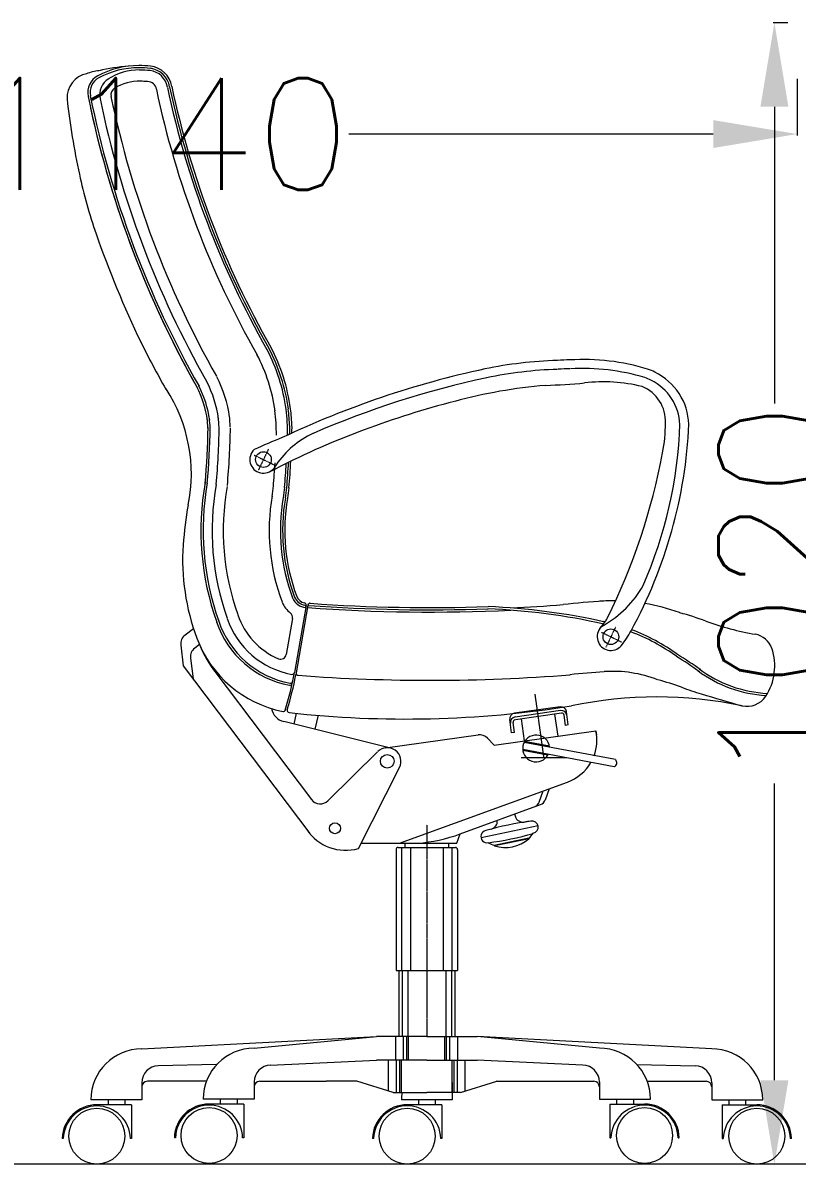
# Model space of a CAD drawing. Extents: x 3552052 to 4102982, y -707811 to -630695.
# Drawn here: x 3702974 to 3703666, y -696929 to -695909 of the extents above; entities that cross this region are included whole.
import ezdxf

# ---------------------------------------------------------------- set-up
doc = ezdxf.new("R2010")
doc.units = 0
doc.header["$LTSCALE"] = 6
doc.header["$MEASUREMENT"] = 0
doc.linetypes.add('AKS1', pattern=[0.024, 0.01, -0.002, 0, -0.002, 0.01])
doc.layers.get('Defpoints').update_dxf_attribs({"linetype": 'CONTINUOUS', "lineweight": 0})
for name, color, linetype, lineweight in [('ELE-4M UPS P.SB', 3, 'CONTINUOUS', 0), ('EQP', 6, 'CONTINUOUS', 0), ('MEP_HVAC_RA_DUCT', 1, 'CONTINUOUS', 0)]:
    doc.layers.add(name, color=color, linetype=linetype, lineweight=lineweight)
doc.styles.add('ROMANS', font='romans.shx')
doc.dimstyles.new('AEPL1', dxfattribs={"dimtxt": 100, "dimasz": 75, "dimexe": 1.25, "dimexo": 50, "dimtad": 0, "dimdec": 0, "dimtxsty": 'ROMANS', "dimcen": 2.5, "dimclrd": 7, "dimclre": 7, "dimadec": 0, "dimazin": 0, "dimtfac": 1, "dimtdec": 0, "dimtmove": 0, "dimatfit": 3, "dimfxl": 1, "dimlwd": 0, "dimlwe": 0, "dimarcsym": 0})

# ---------------------------------------------------------------- blocks, each defined once
blk = doc.blocks.new('*D205')
at = {"layer": 'Defpoints', "color": 0, "linetype": 'ByBlock', "transparency": 16777216}
for p in [(3703645.2, -695908.6), (3703707.3, -695908.6), (3703600.6, -696928.6)]:
    blk.add_point(p, dxfattribs=at)
at = {"layer": 'ELE-4M UPS P.SB', "color": 7, "linetype": 'ByBlock', "lineweight": 0, "transparency": 16777216}
for p, q in [((3703657.3, -695908.6), (3703644, -695908.6)), ((3703645.2, -695983.6), (3703645.2, -696248.9)), ((3703645.2, -696853.6), (3703645.2, -696588.3)), ((3703650.6, -696928.6), (3703646.5, -696928.6))]:
    blk.add_line(p, q, dxfattribs=at)
at = {"layer": 'ELE-4M UPS P.SB', "color": 7, "linetype": 'ByBlock', "transparency": 16777216}
for points in [[(3703657.7, -695983.6), (3703632.7, -695983.6), (3703645.2, -695908.6)], [(3703632.7, -696853.6), (3703657.7, -696853.6), (3703645.2, -696928.6)]]:
    blk.add_solid(points, dxfattribs=at)
at = {"layer": 'ELE-4M UPS P.SB', "color": 0, "linetype": 'ByBlock', "transparency": 16777216, "insert": (3703645.2, -696418.6), "char_height": 100, "attachment_point": 5, "rotation": 90, "style": 'ROMANS'}
blk.add_mtext('1020', dxfattribs=at)
blk = doc.blocks.new('*D206')
at = {"layer": 'Defpoints', "color": 0, "linetype": 'ByBlock', "transparency": 16777216}
for p in [(3702525.5, -695908.6), (3703665.5, -695908.6), (3703665.5, -696008)]:
    blk.add_point(p, dxfattribs=at)
at = {"layer": 'ELE-4M UPS P.SB', "color": 7, "linetype": 'ByBlock', "lineweight": 0, "transparency": 16777216}
for p, q in [((3702525.5, -695958.6), (3702525.5, -696009.3)), ((3703665.5, -695958.6), (3703665.5, -696009.3)), ((3702600.5, -696008), (3702925.8, -696008)), ((3703590.5, -696008), (3703265.2, -696008))]:
    blk.add_line(p, q, dxfattribs=at)
at = {"layer": 'ELE-4M UPS P.SB', "color": 7, "linetype": 'ByBlock', "transparency": 16777216}
for points in [[(3702600.5, -695995.5), (3702600.5, -696020.5), (3702525.5, -696008)], [(3703590.5, -696020.5), (3703590.5, -695995.5), (3703665.5, -696008)]]:
    blk.add_solid(points, dxfattribs=at)
at = {"layer": 'ELE-4M UPS P.SB', "color": 0, "linetype": 'ByBlock', "transparency": 16777216, "insert": (3703095.5, -696008), "char_height": 100, "attachment_point": 5, "style": 'ROMANS'}
blk.add_mtext('1140', dxfattribs=at)

msp = doc.modelspace()

# ---------------------------------------------------------------- linework, layer by layer
at = {"layer": 'EQP', "linetype": 'AKS1'}
for p, q in [((3703193.2, -696289.7), (3703184.2, -696308.5)), ((3703180.4, -696294.9), (3703198.2, -696303.5)), ((3703490.8, -696453.3), (3703508.6, -696461.9)), ((3703503.2, -696448.7), (3703494.5, -696467)), ((3703439.4, -696565.4), (3703431.5, -696508.6)), ((3703334.7, -696625.4), (3703334.7, -696814.6))]:
    msp.add_line(p, q, dxfattribs=at)
at = {"layer": 'EQP'}
for p, q in [((3703226.9, -696429.2), (3703216.6, -696489.2)), ((3703228.5, -696429), (3703217.8, -696491.4)), ((3703214.7, -696440.9), (3703209.2, -696473.2)), ((3703126.4, -696450.1), (3703118.8, -696455.8)), ((3703114.9, -696464.8), (3703117.2, -696483.2)), ((3703131.7, -696464.2), (3703127.5, -696467.4)), ((3703123.7, -696476.3), (3703125.9, -696494.8)), ((3703117.2, -696483.2), (3703230.1, -696633.2)), ((3703145.3, -696488.2), (3703231.7, -696602.8)), ((3703218.1, -696525.7), (3703215.8, -696535.3)), ((3703237.7, -696527.5), (3703234.7, -696540)), ((3703453.8, -696519.9), (3703413.1, -696525.6)), ((3703454.2, -696523.3), (3703413.6, -696529)), ((3703455.1, -696525.7), (3703413.9, -696531.4)), ((3703452, -696546.2), (3703449.2, -696526.5)), ((3703458.6, -696536.5), (3703457.3, -696527.4)), ((3703461.1, -696536.1), (3703459.4, -696524.2)), ((3703302.3, -696556.8), (3703206.9, -696533)), ((3703410.5, -696543.2), (3703408.8, -696531.3)), ((3703413, -696542.9), (3703411.7, -696533.8)), ((3703422.1, -696550.4), (3703419.3, -696530.7)), ((3703461.1, -696536.1), (3703458.6, -696536.5)), ((3703297.7, -696556.6), (3703380.5, -696545)), ((3703395, -696554.2), (3703388.8, -696547.8)), ((3703395, -696554.2), (3703485.7, -696541.5)), ((3703413, -696542.9), (3703410.5, -696543.2)), ((3703485.7, -696541.5), (3703486.3, -696544.9)), ((3703502.1, -696573.5), (3703420.5, -696558.1)), ((3703503.3, -696567.1), (3703421.7, -696551.7)), ((3703444.3, -696555.2), (3703422.1, -696551)), ((3703290.8, -696560), (3703246.3, -696603.9)), ((3703459.9, -696565.4), (3703418.9, -696565.4)), ((3703442.8, -696563), (3703420.5, -696558.8)), ((3703273.8, -696646.6), (3703310.3, -696574.1)), ((3703310.3, -696641.7), (3703460.5, -696587.1)), ((3703435, -696605), (3703438.6, -696595.1)), ((3703440.6, -696603), (3703444.2, -696593)), ((3703364.6, -696633.4), (3703436.2, -696607.3)), ((3703413.1, -696615.7), (3703413.8, -696617.9)), ((3703434.1, -696626.4), (3703383.2, -696637)), ((3703361.5, -696641.7), (3703364.6, -696633.4)), ((3703425.9, -696637.4), (3703395, -696643.8)), ((3703426, -696637.8), (3703395.1, -696644.2)), ((3703425.9, -696637.4), (3703426, -696637.8)), ((3703276.3, -696641.7), (3703361.5, -696641.7)), ((3703307.2, -696647.6), (3703307.2, -696755.6)), ((3703309.2, -696645.6), (3703360.2, -696645.6)), ((3703312.2, -696645.6), (3703312.2, -696755.6)), ((3703315.2, -696641.7), (3703315.2, -696645.6)), ((3703320.2, -696645.6), (3703320.2, -696755.6)), ((3703349.2, -696645.6), (3703349.2, -696755.6)), ((3703354.2, -696641.7), (3703354.2, -696645.6)), ((3703357.2, -696645.6), (3703357.2, -696755.6)), ((3703362.2, -696647.6), (3703362.2, -696755.6)), ((3703395, -696643.8), (3703395.1, -696644.2)), ((3703307.2, -696755.6), (3703362.2, -696755.6)), ((3703309.7, -696755.6), (3703309.7, -696814.6)), ((3703312.7, -696755.6), (3703312.7, -696814.6)), ((3703317.7, -696755.6), (3703317.7, -696814.6)), ((3703351.7, -696755.6), (3703351.7, -696814.6)), ((3703356.7, -696755.6), (3703356.7, -696814.6)), ((3703359.7, -696755.6), (3703359.7, -696814.6)), ((3703080.2, -696825.6), (3703289.7, -696814.6)), ((3703180.5, -696825), (3703289.7, -696814.6)), ((3703334.7, -696814.6), (3703289.7, -696814.6)), ((3703334.7, -696814.6), (3703289.7, -696814.6)), ((3703307, -696835.6), (3703307, -696814.6)), ((3703314, -696835.6), (3703314, -696814.6)), ((3703317, -696835.6), (3703317, -696814.6)), ((3703318.5, -696835.6), (3703318.5, -696814.6)), ((3703334.7, -696814.6), (3703379.7, -696814.6)), ((3703334.7, -696814.6), (3703379.7, -696814.6)), ((3703350.9, -696835.6), (3703350.9, -696814.6)), ((3703352.4, -696835.6), (3703352.4, -696814.6)), ((3703355.4, -696835.6), (3703355.4, -696814.6)), ((3703362.4, -696835.6), (3703362.4, -696814.6)), ((3703589.2, -696825.6), (3703379.7, -696814.6)), ((3703488.9, -696825), (3703379.7, -696814.6)), ((3703147, -696839.7), (3703094.9, -696840.8)), ((3703195.2, -696840.2), (3703289.7, -696835.6)), ((3703334.7, -696835.6), (3703289.7, -696835.6)), ((3703300.5, -696863.4), (3703300.5, -696835.6)), ((3703307.5, -696864.7), (3703307.5, -696835.6)), ((3703310.5, -696864.7), (3703310.5, -696835.6)), ((3703312, -696864.7), (3703312, -696835.6)), ((3703334.7, -696835.6), (3703379.7, -696835.6)), ((3703357.5, -696864.7), (3703357.5, -696835.6)), ((3703359, -696864.7), (3703359, -696835.6)), ((3703362, -696864.7), (3703362, -696835.6)), ((3703369, -696863.4), (3703369, -696835.6)), ((3703474.2, -696840.2), (3703379.7, -696835.6)), ((3703522.4, -696839.7), (3703574.5, -696840.8)), ((3703080.2, -696855.8), (3703080.2, -696871.1)), ((3703137.8, -696854.6), (3703085.2, -696854.6)), ((3703180.5, -696855.2), (3703180.5, -696870.5)), ((3703180.5, -696855.2), (3703180.5, -696870.5)), ((3703180.5, -696859), (3703180.5, -696870.5)), ((3703185.5, -696854.6), (3703244.7, -696854.6)), ((3703272.2, -696854.6), (3703244.7, -696854.6)), ((3703304.7, -696864.7), (3703272.2, -696854.6)), ((3703304.7, -696864.7), (3703334.7, -696864.7)), ((3703364.7, -696864.7), (3703334.7, -696864.7)), ((3703357.5, -696855.7), (3703357.5, -696871.1)), ((3703357.5, -696859.6), (3703357.5, -696871.1)), ((3703357.5, -696864.7), (3703357.5, -696871.1)), ((3703364.7, -696864.7), (3703397.2, -696854.6)), ((3703397.1, -696854.6), (3703483.9, -696854.6)), ((3703397.2, -696854.6), (3703397.1, -696854.6)), ((3703488.9, -696855.2), (3703488.9, -696870.5)), ((3703488.9, -696855.2), (3703488.9, -696870.5)), ((3703488.9, -696859), (3703488.9, -696870.5)), ((3703531.6, -696854.6), (3703584.2, -696854.6)), ((3703589.2, -696855.8), (3703589.2, -696871.1)), ((3703080.2, -696871.1), (3703034.7, -696871.1)), ((3703065, -696871.1), (3703050, -696871.1)), ((3703050, -696871.1), (3703050, -696875.6)), ((3703065, -696871.1), (3703065, -696875.6)), ((3703180.5, -696870.5), (3703135, -696870.5)), ((3703150.2, -696870.5), (3703150.2, -696875)), ((3703165.2, -696870.5), (3703150.2, -696870.5)), ((3703162.7, -696870.5), (3703152.7, -696870.5)), ((3703165.2, -696870.5), (3703165.2, -696875)), ((3703357.5, -696871.1), (3703312, -696871.1)), ((3703342.2, -696871.1), (3703327.2, -696871.1)), ((3703327.2, -696871.1), (3703327.2, -696875.6)), ((3703339.7, -696871.1), (3703329.7, -696871.1)), ((3703342.2, -696871.1), (3703342.2, -696875.6)), ((3703488.9, -696870.5), (3703534.4, -696870.5)), ((3703504.2, -696870.5), (3703519.2, -696870.5)), ((3703504.2, -696870.5), (3703504.2, -696875)), ((3703506.7, -696870.5), (3703516.7, -696870.5)), ((3703519.2, -696870.5), (3703519.2, -696875)), ((3703589.2, -696871.1), (3703634.7, -696871.1)), ((3703604.5, -696871.1), (3703604.5, -696875.6)), ((3703604.5, -696871.1), (3703619.5, -696871.1)), ((3703619.5, -696871.1), (3703619.5, -696875.6)), ((3703071, -696875.6), (3703040, -696875.6)), ((3703071, -696875.6), (3703071, -696905.6)), ((3703171.2, -696875), (3703140.2, -696875)), ((3703171.2, -696875), (3703171.2, -696905)), ((3703348.2, -696875.6), (3703317.2, -696875.6)), ((3703348.2, -696875.6), (3703348.2, -696905.6)), ((3703498.2, -696875), (3703498.2, -696905)), ((3703498.2, -696875), (3703529.2, -696875)), ((3703598.5, -696875.6), (3703629.5, -696875.6)), ((3703598.5, -696875.6), (3703598.5, -696905.6)), ((3703110.3, -696905), (3703109.2, -696905)), ((3703171.2, -696905), (3703170.2, -696905)), ((3703498.2, -696905), (3703499.2, -696905)), ((3703559.1, -696905), (3703560.2, -696905)), ((3703010, -696905.6), (3703009, -696905.6)), ((3703071, -696905.6), (3703069.9, -696905.6)), ((3703287.3, -696905.6), (3703286.2, -696905.6)), ((3703348.2, -696905.6), (3703347.1, -696905.6)), ((3703598.5, -696905.6), (3703599.5, -696905.6)), ((3703660.4, -696905.6), (3703659.4, -696905.7))]:
    msp.add_line(p, q, dxfattribs=at)
for centre, radius in [((3703188.8, -696298.9), 7), ((3703499.1, -696457.3), 7), ((3703499.1, -696457.3), 7), ((3703299.4, -696568.6), 6.09), ((3703252.7, -696628.4), 4.87), ((3703040, -696903.6), 25), ((3703140.2, -696903), 25), ((3703317.2, -696903.6), 25), ((3703529.2, -696903), 25), ((3703629.5, -696903.6), 25)]:
    msp.add_circle(centre, radius, dxfattribs=at)
for centre, radius, start, end in [((3703035.4, -695975.6), 22, 101.7184, 183.0364), ((3703049.4, -696007.2), 56.3, 97.7104, 109.4122), ((3703048.9, -695970.9), 17, 118.4373, 191.5166), ((3703077.1, -696023), 76.2, 89.5922, 118.4373), ((3703077.1, -696023), 74.2, 89.5631, 118.4373), ((3703086.7, -696151.8), 205.3, 95.184, 102.5998), ((3703078.1, -696003), 52.3, 90, 122.5896), ((3703079.5, -696009.5), 62.7, 82.1976, 91.7515), ((3703079.5, -696009.5), 60.7, 82.1976, 91.787), ((3703079.5, -696009.5), 58.7, 82.1976, 91.4011), ((3703085.3, -695969.1), 18, 9.5422, 82.9235), ((3703085.3, -695969.1), 20, 9.5422, 82.8865), ((3703085.3, -695969.1), 22, 9.5422, 82.8553), ((3703048.9, -695970.9), 15, 118.4373, 191.5166), ((3703059.5, -695973), 17, 121.7559, 191.7973), ((3703078.1, -696003), 42.3, 88.8716, 121.7559), ((3703074.1, -696094.4), 133.7, 85.2071, 87.938), ((3703085.3, -695969.1), 8, 8.1457, 90), ((3703901.1, -695797.3), 815.8, 191.9552, 209.6152), ((3703901.1, -695797.3), 813.8, 191.9552, 209.6152), ((3703901.1, -695797.3), 811.8, 191.9552, 209.6152), ((3703685.5, -695901.6), 676.3, 186.39, 192.1549), ((3703901.1, -695797.3), 886.8, 191.5166, 209.5294), ((3703901.1, -695797.3), 884.8, 191.5166, 209.5294), ((3703901.1, -695797.3), 876.8, 191.7973, 209.5294), ((3703059.5, -695973), 7, 121.7559, 191.7973), ((3703901.1, -695797.3), 866.8, 191.7973, 209.5294), ((3703901.1, -695797.3), 825.8, 191.9337, 209.6152), ((3703901.1, -695797.3), 886.8, 192.2185, 209.5294), ((3703464.3, -695949.2), 450, 192.1549, 199.1832), ((3703901.1, -695797.3), 912.5, 199.1832, 205.7555), ((3702674, -696389.3), 450, 25.7273, 25.7555), ((3703615.7, -695935.6), 595.3, 205.7273, 210.2999), ((3703045.2, -696277), 165.5, 7.9925, 27.5825), ((3703045.2, -696277), 167.5, 7.9925, 27.5825), ((3703045.2, -696277), 169.5, 7.9925, 27.5825), ((3703045.2, -696277), 155.5, 7.9925, 27.5825), ((3703463.4, -696590.6), 380.5, 91.8279, 101.6562), ((3703461.4, -696342.9), 133, 89.4663, 94.336), ((3703474.8, -696403.1), 193.6, 72.8282, 93.6142), ((3703560.3, -697027.7), 828.2, 102.1065, 115.3571), ((3703463.4, -696590.6), 372.5, 91.8279, 101.6562), ((3703461.4, -696342.9), 125, 89.4663, 94.336), ((3703474.8, -696403.1), 185.6, 72.9057, 93.6142), ((3703517.2, -696262.4), 46.7, 62.8314, 71.6549), ((3703515.1, -696269.3), 53.7, 2.0294, 64.2667), ((3703045.2, -696277), 104.5, 7.9925, 27.0288), ((3703045.2, -696277), 114.5, 7.9925, 27.0288), ((3703560.3, -697027.7), 820.2, 102.1065, 113.5138), ((3703410.9, -695468.6), 764.6, 272.2398, 274.8547), ((3703492.8, -696366.2), 136.8, 75.555, 97.2388), ((3703517.3, -696262.4), 38.7, 62.8575, 71.8193), ((3703515.1, -696269.3), 45.7, 2.0294, 64.3792), ((3702985.4, -696311.8), 139, 348.4994, 33.1333), ((3703045.2, -696277), 94.5, 7.9925, 27.0288), ((3703045.2, -696277), 96.5, 7.9925, 27.0288), ((3703478.8, -696684.7), 453.7, 94.8014, 105.2307), ((3703514.5, -696264.7), 33.4, 357.2129, 68.0325), ((3703556.9, -697015.4), 793.4, 104.4032, 116.6298), ((3703004.4, -696277.8), 135, 3.0001, 6.6458), ((3703004.4, -696277.8), 137, 3.0001, 6.6458), ((3703004.4, -696277.8), 145, 3.0001, 6.6458), ((3703004.4, -696277.8), 155, 3.0001, 6.6458), ((3703004.4, -696277.8), 196, 0.212, 6.6458), ((3703004.4, -696277.8), 206, 0.212, 6.6458), ((3703004.4, -696277.8), 208, 2.3444, 6.6458), ((3703004.4, -696277.8), 210, 2.3444, 6.6458), ((3702466.5, -696259.4), 672.9, 354.8191, 359.0819), ((3702466.5, -696259.4), 674.9, 354.8191, 359.0819), ((3702466.5, -696259.4), 682.9, 354.8191, 359.0819), ((3702466.5, -696259.4), 692.9, 354.8191, 359.0819), ((3702466.5, -696259.4), 745.9, 358.7062, 359.2406), ((3702466.5, -696259.4), 747.9, 358.7811, 359.2406), ((3703143.5, -696247.8), 425.8, 331.3543, 357.3721), ((3703165, -696252.8), 396.1, 336.3843, 357.9463), ((3703405.1, -696266), 142.8, 349.1702, 359.8527), ((3703518.3, -697047.9), 829.8, 112.1434, 114.0249), ((3703266.6, -696348.2), 80, 114.8554, 146.1465), ((3703188.8, -696298.9), 12.2, 132.7373, 318.9552), ((3702991.8, -696190.4), 562.9, 333.6275, 349.5148), ((3702466.5, -696259.4), 733.9, 355.0307, 356.6875), ((11947461.8, -6226513.2), 9927289, 146.14648804, 146.14651064), ((3702466.5, -696259.4), 743.9, 355.0307, 356.6875), ((3702466.5, -696259.4), 745.9, 355.0307, 356.7734), ((3702466.5, -696259.4), 747.9, 355.0307, 356.8582), ((3703030.1, -695982.8), 365.9, 296.6432, 297.9034), ((3703376.9, -696362.3), 244, 169.8831, 199.6033), ((3703376.9, -696362.3), 242, 169.8831, 199.6033), ((3703376.9, -696362.3), 234, 169.8831, 199.6033), ((3703376.9, -696362.3), 224, 169.8831, 199.6033), ((3703730, -696394), 537.2, 172.3327, 173.3595), ((3703730, -696394), 527.2, 172.3327, 173.3595), ((3703730, -696394), 525.2, 172.3327, 173.3595), ((3703376.9, -696362.3), 183, 170.2387, 200.4046), ((3703376.9, -696362.3), 173, 170.2387, 200.4046), ((3703376.9, -696362.3), 171, 170.2387, 200.4046), ((3703376.9, -696362.3), 169, 170.2387, 200.4046), ((3703730, -696394), 523.2, 172.3327, 173.3595), ((3703417.3, -696394.5), 300.8, 169.4688, 176.3028), ((3703318.6, -696388.1), 202, 176.3278, 200.419), ((3703446.5, -696365.8), 93.4, 299.5266, 330.7082), ((3703227.7, -696417.2), 14, 202.8121, 265.408), ((3703227.6, -696417.3), 11.9, 202.8, 261.5931), ((3703227.5, -696417.5), 9.74, 202.7693, 257.1987), ((3703523.4, -697005.1), 580.4, 93.0399, 96.6293), ((3703500.7, -696599.7), 174.5, 89.1431, 93.7469), ((3703227.7, -696417.2), 24, 202.8121, 231.9704), ((3703209.8, -696440), 5, 350.2447, 51.9704), ((3703224.9, -696428.9), 2, 350.2447, 77.6761), ((3703225.7, -696430.1), 1, 350.2447, 82.3953), ((3703338.1, -694923), 1512.2, 265.8301, 272.7141), ((3703229.3, -696430.2), 1, 85.8719, 170.2789), ((3703230.5, -696429.3), 2, 85.9137, 170.2789), ((3703338.1, -694923), 1510.2, 265.8719, 271.9466), ((3703338.1, -694923), 1508.2, 265.9137, 271.9494), ((3703366, -697012.3), 580.4, 77.3818, 87.6992), ((3703366, -697012.3), 582.4, 77.3075, 87.6992), ((3703338.1, -694923), 1510.2, 272.7187, 274.4946), ((3703500.7, -696599.7), 174.5, 70.0243, 80.5273), ((3703524.4, -696577.1), 145.9, 75.5567, 75.7155), ((3703524.4, -696577.1), 145.9, 75.5567, 75.7155), ((3703474, -696745.4), 321.5, 70.0304, 74.3417), ((3703227.6, -696417.1), 85, 198.4726, 259.5478), ((3703227.6, -696417.1), 83, 198.4726, 259.5963), ((3703227.6, -696417.1), 75, 198.4726, 259.7192), ((3703227.6, -696417.1), 65, 198.4726, 247.0756), ((3703422.9, -696394.3), 86.7, 320.0481, 326.0746), ((3703455.4, -696616.2), 176.5, 77.3649, 77.8259), ((3703434, -696405.9), 71.1, 328.5665, 330.9601), ((3703672.6, -696198.9), 260, 250.0304, 260.1585), ((3703124.6, -696463.6), 9.74, 127, 186.8265), ((3703499.1, -696457.3), 12.2, 143.0614, 325.6939), ((3703499.1, -696457.3), 12.2, 122.6722, 137.7784), ((3703433.3, -696405.9), 95.7, 321.5028, 331.2028), ((3703455.4, -696616.2), 174.5, 54.1415, 69.3413), ((3703455.4, -696616.2), 176.5, 54.1663, 69.3413), ((3703624.9, -696473.8), 19, 18.9555, 80.1585), ((3703226.4, -696422.4), 103.6, 200.419, 258.6444), ((3703237.8, -696419.8), 115.1, 202.7291, 217.505), ((3703133.3, -696475.2), 9.74, 127, 186.8265), ((3703204.2, -696472.3), 5, 247.0756, 350.2447), ((3703389.7, -696749), 321.5, 54.1094, 58.5134), ((3703389.7, -696749), 323.5, 54.1094, 58.4999), ((3703596.5, -696483.5), 49, 326.583, 18.9555), ((3703644.4, -696396.8), 111.2, 233.3032, 267.2241), ((3703730.5, -696277.9), 258, 234.1094, 234.6206), ((3702899, -696428.7), 323.3, 343.0562, 349.1971), ((3702916.8, -696432.9), 306.6, 342.97, 349.0058), ((3703213, -696496.8), 2, 259.5963, 347.7635), ((3703214.6, -696488.9), 2, 259.7192, 350.2447), ((3703219.9, -696489.9), 1.84, 171.6786, 265.1888), ((3703338.1, -694923), 1573.2, 265.6874, 274.5404), ((3703523.4, -697005.1), 517.4, 93.3407, 96.7585), ((3703500.7, -696599.7), 111.5, 68.8971, 93.7469), ((3703474, -696745.4), 258.5, 70.0304, 74.9983), ((3703644.4, -696396.8), 113.2, 233.3032, 266.6791), ((3703212.6, -696498.7), 2, 259.5478, 347.4066), ((3703672.6, -696198.9), 323, 250.0304, 253.3307), ((3703540.3, -696881.3), 370.2, 78.1522, 101.9185), ((3703875.3, -695568.3), 985.3, 252.5535, 254.7587), ((3703620.7, -696499.5), 20, 256.9998, 326.583), ((3703210.4, -696518.9), 14.6, 190.2287, 256.0011), ((3703206.4, -696522), 2, 258.6444, 350.2447), ((3703212, -696523), 2, 170.2789, 263.6585), ((3703315.8, -695588.8), 942, 263.6585, 279.0418), ((3703413.8, -696530.6), 5, 97.9734, 187.9734), ((3703454.5, -696524.9), 5, 7.9734, 97.9734), ((3703454.9, -696528.2), 5, 7.9734, 97.9734), ((3703455.3, -696527.6), 2, 7.9734, 97.9734), ((3703414.3, -696533.9), 5, 97.9734, 187.9734), ((3703413.7, -696533.5), 2, 97.9734, 187.9734), ((3703381.8, -696554.6), 9.74, 44.1839, 98), ((3703432.4, -696557.1), 12, 5.015, 333.5872), ((3703446.9, -696549.8), 39.7, 339.7333, 12.0348), ((3703299.4, -696568.6), 12.2, 333.2946, 134.6096), ((3703500, -696569.9), 4.38, 301.3638, 37.2384), ((3703446.9, -696549.8), 39.7, 289.9656, 330.0391), ((3703239.5, -696597), 9.74, 217, 314.6085), ((3703428.2, -696602.5), 7.31, 290, 339.8278), ((3703433.7, -696600.4), 7.31, 290, 339.8278), ((3703420.7, -696615.7), 7.31, 197.3937, 278.5777), ((3703262.3, -696606.1), 42, 213.9566, 285.8616), ((3703461.1, -696883.1), 263.1, 97.3209, 106.2601), ((3703461.1, -696883.1), 263.1, 105.142, 106.2601), ((3703390.4, -696622.1), 7.31, 285.142, 3.4272), ((3703461.1, -696883.1), 263.1, 97.3209, 98.5777), ((3703428.7, -696627.5), 5.5, 281.7905, 101.7905), ((3703316.9, -696506.6), 135.5, 274.0824, 290.62), ((3703388.5, -696635.9), 5.5, 101.7905, 281.7905), ((3703356.1, -696380.4), 263.1, 277.3209, 286.2601), ((3703404.6, -696612.8), 32.8, 253.1, 310.481), ((3703405.2, -696615.3), 30.3, 313.1922, 324.4263), ((3703309.2, -696647.6), 2, 90, 180), ((3703360.2, -696647.6), 2, 0, 90), ((3703405.2, -696615.3), 30.3, 239.1547, 250.3888), ((3703080.2, -696871.1), 45.5, 90, 180), ((3703180.5, -696870.5), 45.5, 90, 180), ((3703488.9, -696870.5), 45.5, 0, 90), ((3703589.2, -696871.1), 45.5, 0, 90), ((3703095.2, -696855.8), 15, 91.2165, 180), ((3703195.5, -696855.2), 15, 91.2165, 180), ((3703473.9, -696855.2), 15, 0, 88.7835), ((3703574.2, -696855.8), 15, 0, 88.7835), ((3703085.2, -696859.6), 5, 90, 180), ((3703185.5, -696859.6), 5, 90, 180), ((3703357.5, -696871.1), 45.5, 171.9455, 180), ((3703483.9, -696859.6), 5, 0, 90), ((3703584.2, -696859.6), 5, 0, 90), ((3703040, -696906.6), 31, 90, 178.241), ((3703040, -696906.6), 30, 1.759, 178.241), ((3703140.2, -696905.9), 31, 90, 178.241), ((3703140.2, -696905.9), 30, 1.759, 178.241), ((3703317.2, -696906.5), 31, 90, 178.241), ((3703317.2, -696906.5), 30, 1.759, 178.241), ((3703529.2, -696905.9), 30, 1.759, 178.241), ((3703529.2, -696905.9), 31, 1.759, 90), ((3703629.5, -696906.6), 30, 1.759, 178.241), ((3703629.5, -696906.6), 31, 1.759, 90.0009)]:
    msp.add_arc(centre, radius, start, end, dxfattribs=at)
at = {"layer": 'MEP_HVAC_RA_DUCT', "color": 8, "linetype": 'ByBlock'}
msp.add_lwpolyline([(3704570.3, -696928.6), (3700065.3, -696928.6)], dxfattribs=at)

# ---------------------------------------------------------------- dimensions: what is measured, and where the dimension line sits
at = {"layer": 'ELE-4M UPS P.SB', "color": 0, "linetype": 'ByBlock'}
dim = msp.add_linear_dim(base=(3703665.5, -696008), p1=(3702525.5, -695908.6), p2=(3703665.5, -695908.6), dimstyle='AEPL1', dxfattribs=at)
dim.commit()
dim.dimension.update_dxf_attribs({"geometry": '*D206', "text_midpoint": (3703095.5, -696008)})
dim = msp.add_linear_dim(base=(3703645.2, -695908.6), p1=(3703600.6, -696928.6), p2=(3703707.3, -695908.6), angle=90, dimstyle='AEPL1', dxfattribs=at)
dim.commit()
dim.dimension.update_dxf_attribs({"geometry": '*D205', "text_midpoint": (3703645.2, -696418.6)})

doc.saveas('drawing.dxf')
